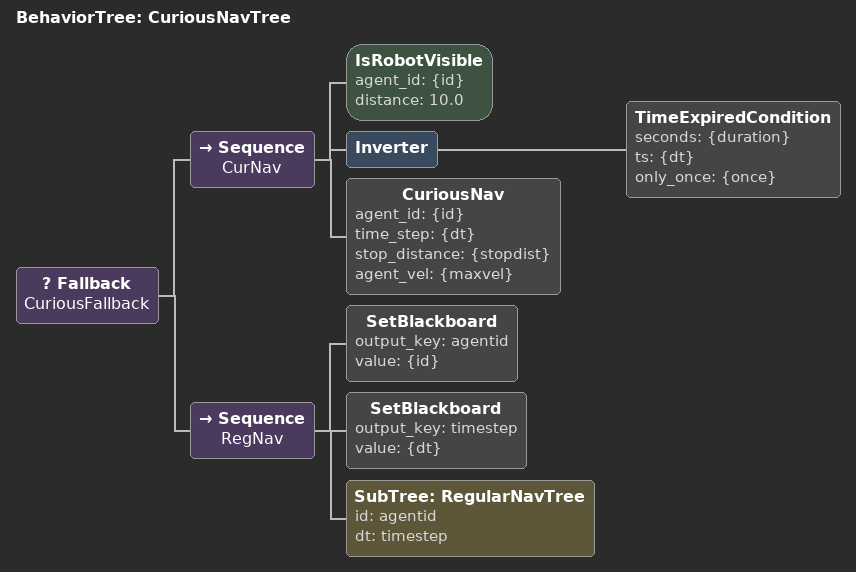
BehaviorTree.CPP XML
<root main_tree_to_execute = "CuriousNavTree">

    <include path="BTRegularNav.xml"/>

    <BehaviorTree ID="CuriousNavTree">
        <Fallback name="CuriousFallback">
            <Sequence name="CurNav"> <!--ReactiveSequence-->
                <IsRobotVisible agent_id="{id}" distance="10.0" />
                <Inverter>
                    <TimeExpiredCondition seconds="{duration}" ts="{dt}" only_once="{once}" />
                </Inverter>
                <CuriousNav agent_id="{id}" time_step="{dt}" stop_distance="{stopdist}" agent_vel="{maxvel}" />
            </Sequence>
            <Sequence name="RegNav">
                <SetBlackboard output_key="agentid" value="{id}" />
                <SetBlackboard output_key="timestep" value="{dt}" />
                <SubTree ID="RegularNavTree" id="agentid" dt="timestep" />
            </Sequence>
        </Fallback>
    </BehaviorTree>
</root>
